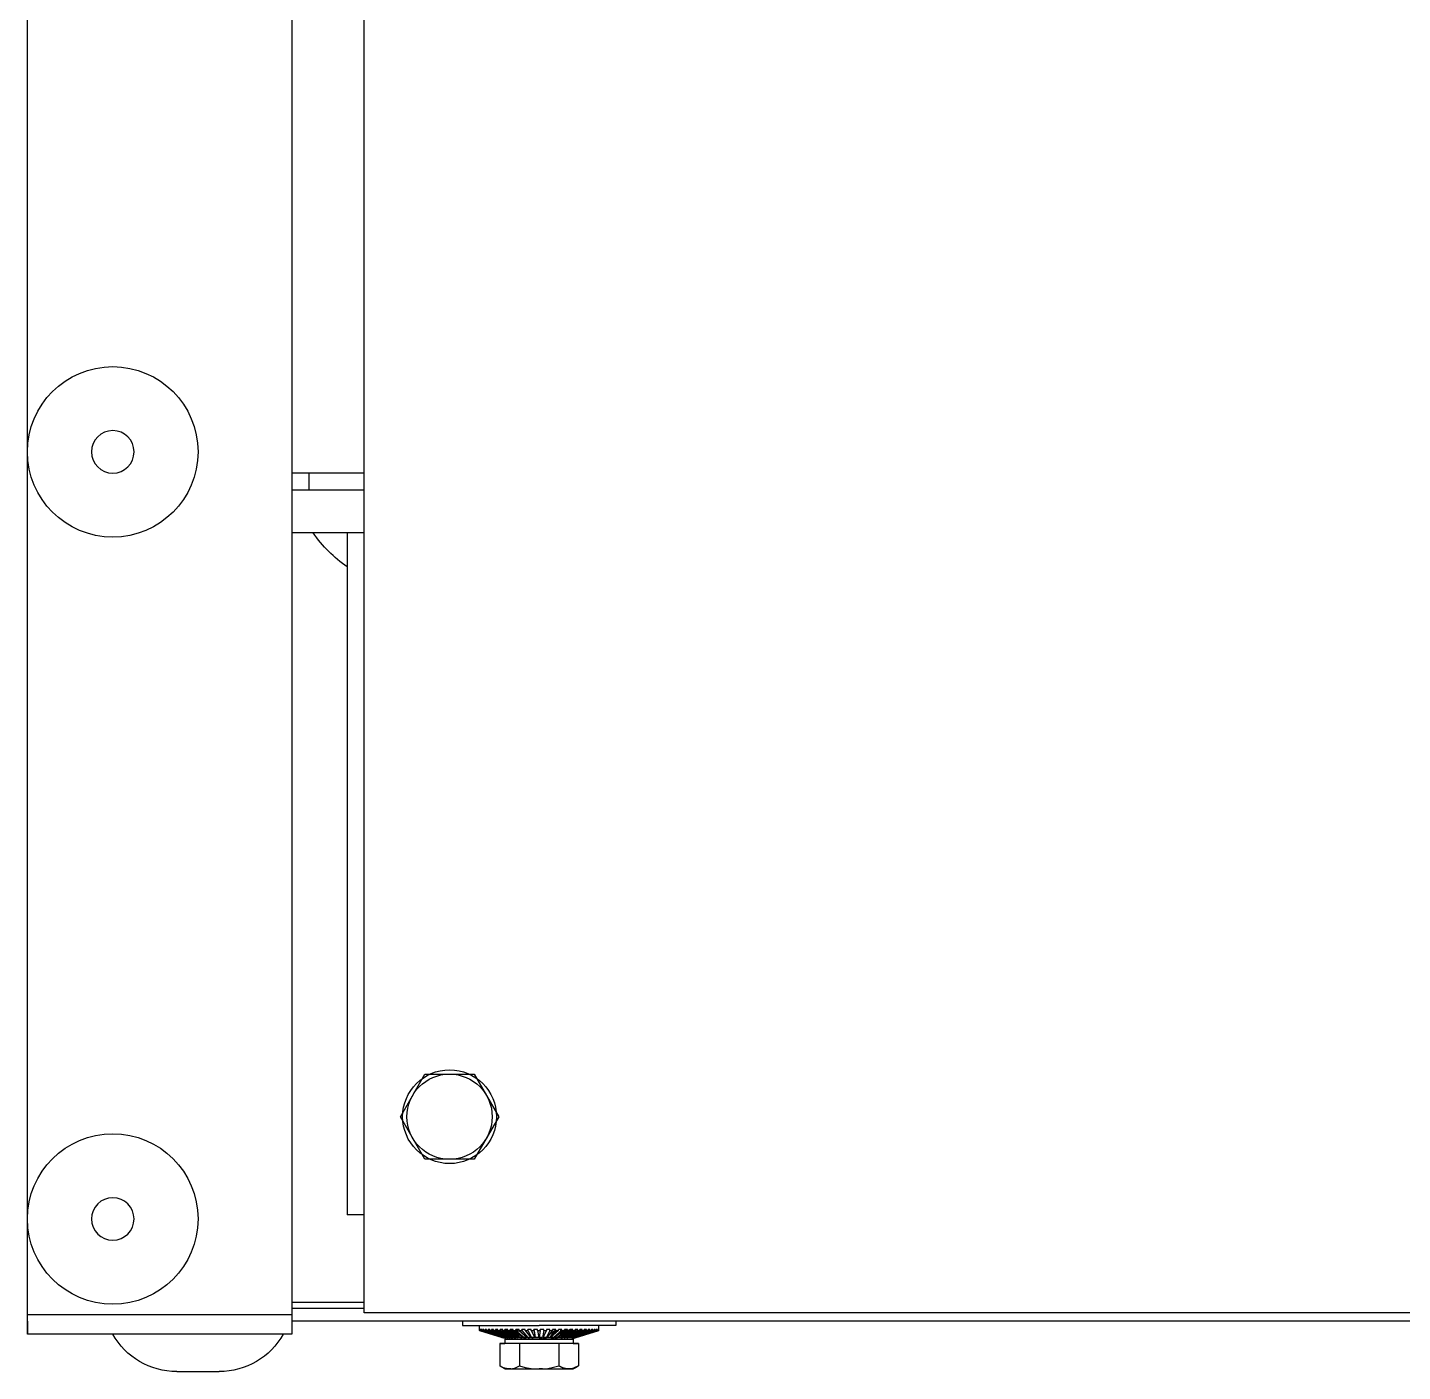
# Model space of a CAD drawing. Extents: x 39751 to 116307, y -36149 to -14965.
# Drawn here: x 55669 to 55830.2, y -20760.2 to -20602.5 of the extents above; entities that cross this region are included whole.
import ezdxf

# ---------------------------------------------------------------- set-up
doc = ezdxf.new("R2010")
doc.units = 0
doc.header["$LTSCALE"] = 1500
doc.layers.add('confinea', color=3, linetype='Continuous')

# ---------------------------------------------------------------- blocks, each defined once
blk = doc.blocks.new('A$C152A31FE')
at = {"color": 7}
for p, q in [((757.5, 6.64), (757.5, 266.9)), ((726.5, 260.9), (726.5, 6.64)), ((718, 6.9), (718, 256.9)), ((720, 98.4), (720, 18.4)), ((368, 6.9), (718, 6.9)), ((726.5, 6.64), (757.5, 6.64)), ((363.5, 5.9), (726.5, 5.9)), ((726.5, 4.4), (757.5, 4.4))]:
    blk.add_line(p, q, dxfattribs=at)
at = {"color": 7, "ltscale": 0.2125}
for p, q in [((718, 105.4), (726.5, 105.4)), ((718, 103.4), (726.5, 103.4)), ((718, 98.4), (726.5, 98.4)), ((726.5, 8.14), (718, 8.14)), ((718, 7.4), (726.5, 7.4))]:
    blk.add_line(p, q, dxfattribs=at)
at = {"color": 7, "ltscale": 0.1625}
for p, q in [((718, 105.4), (724.5, 105.4)), ((718, 103.4), (724.5, 103.4))]:
    blk.add_line(p, q, dxfattribs=at)
at = {"color": 7, "ltscale": 0.05}
for p, q in [((724.5, 105.4), (724.5, 103.4)), ((718, 98.4), (720, 98.4)), ((718, 18.4), (720, 18.4))]:
    blk.add_line(p, q, dxfattribs=at)
at = {"color": 7, "ltscale": 0.1}
for p, q in [((720, 98.4), (720, 94.4)), ((720, 98.4), (724, 98.4)), ((697.5, 3.8), (693.5, 3.8)), ((693.5, 3.3), (697.5, 3.3)), ((701.5, 3.8), (697.5, 3.8)), ((697.5, 3.3), (701.5, 3.3)), ((697.5, 0.3), (693.5, 0.3)), ((701.5, 0.3), (697.5, 0.3))]:
    blk.add_line(p, q, dxfattribs=at)
at = {"color": 7, "ltscale": 0.144337}
for p, q in [((705.11, 34.9), (702.23, 29.9)), ((713.77, 29.9), (710.89, 34.9)), ((702.23, 29.9), (705.11, 24.9)), ((710.89, 24.9), (713.77, 29.9))]:
    blk.add_line(p, q, dxfattribs=at)
at = {"color": 7, "ltscale": 0.144336}
for p, q in [((710.89, 34.9), (705.11, 34.9)), ((705.11, 24.9), (710.89, 24.9))]:
    blk.add_line(p, q, dxfattribs=at)
at = {"color": 7, "ltscale": 0.05592}
for p, q in [((726.5, 6.64), (726.5, 4.4)), ((757.5, 4.4), (757.5, 6.64))]:
    blk.add_line(p, q, dxfattribs=at)
at = {"color": 7, "ltscale": 0.01842}
blk.add_line((757.5, 5.9), (757.5, 6.64), dxfattribs=at)
at = {"color": 7, "ltscale": 0.0125}
for p, q in [((688.5, 5.9), (688.5, 5.4)), ((706.5, 5.9), (706.5, 5.4)), ((706.5, 5.9), (706.5, 5.4)), ((693.5, 3.8), (693.5, 3.3)), ((701.5, 3.8), (701.5, 3.3)), ((701.5, 3.8), (701.5, 3.3))]:
    blk.add_line(p, q, dxfattribs=at)
at = {"color": 7, "ltscale": 0.225}
for p in [(688.5, 5.4), (706.5, 5.4)]:
    blk.add_line(p, (697.5, 5.4), dxfattribs=at)
at = {"color": 7, "ltscale": 0.015002}
for p, q in [((690.5, 4.8), (690.5, 5.4)), ((704.5, 4.8), (704.5, 5.4)), ((704.5, 4.8), (704.5, 5.4))]:
    blk.add_line(p, q, dxfattribs=at)
at = {"color": 7, "ltscale": 0.003223}
for p, q in [((690.5, 4.8), (690.5, 4.93)), ((690.5, 4.8), (690.5, 4.93)), ((690.52, 4.8), (690.52, 4.93)), ((690.52, 4.8), (690.52, 4.93)), ((690.56, 4.8), (690.56, 4.93)), ((690.56, 4.8), (690.56, 4.93)), ((690.62, 4.8), (690.62, 4.93)), ((690.62, 4.8), (690.62, 4.93)), ((690.7, 4.8), (690.7, 4.93)), ((690.7, 4.8), (690.7, 4.93)), ((690.8, 4.8), (690.8, 4.93)), ((690.91, 4.8), (690.91, 4.93)), ((691.05, 4.8), (691.05, 4.93)), ((691.19, 4.8), (691.19, 4.93)), ((691.37, 4.8), (691.37, 4.93)), ((691.54, 4.8), (691.54, 4.93)), ((691.76, 4.8), (691.76, 4.93)), ((691.95, 4.8), (691.95, 4.93)), ((691.95, 4.8), (691.95, 4.93)), ((692.17, 4.8), (692.17, 4.93)), ((692.21, 4.8), (692.21, 4.93)), ((692.43, 4.8), (692.43, 4.93)), ((692.43, 4.8), (692.43, 4.93)), ((692.67, 4.8), (692.67, 4.93)), ((692.72, 4.8), (692.72, 4.93)), ((692.96, 4.8), (692.96, 4.93)), ((692.96, 4.8), (692.96, 4.93)), ((693.23, 4.93), (693.1, 4.93)), ((693.23, 4.8), (693.23, 4.93)), ((693.28, 4.8), (693.28, 4.93)), ((693.55, 4.8), (693.55, 4.93)), ((693.55, 4.8), (693.55, 4.93)), ((693.88, 4.8), (693.88, 4.93)), ((694.17, 4.8), (694.17, 4.93)), ((694.53, 4.8), (694.53, 4.93)), ((694.84, 4.8), (694.84, 4.93)), ((694.84, 4.8), (694.84, 4.93)), ((695.21, 4.8), (695.21, 4.93)), ((695.52, 4.8), (695.52, 4.93)), ((695.91, 4.8), (695.91, 4.93)), ((696.24, 4.8), (696.24, 4.93)), ((696.63, 4.93), (696.63, 4.8)), ((696.96, 4.8), (696.96, 4.93)), ((697.37, 4.8), (697.37, 4.93)), ((697.7, 4.8), (697.7, 4.93)), ((698.1, 4.8), (698.1, 4.93)), ((698.43, 4.8), (698.43, 4.93)), ((698.82, 4.8), (698.82, 4.93)), ((699.15, 4.8), (699.15, 4.93)), ((699.54, 4.8), (699.54, 4.93)), ((699.85, 4.8), (699.85, 4.93)), ((700.16, 4.8), (700.16, 4.93)), ((700.22, 4.8), (700.22, 4.93)), ((700.53, 4.8), (700.53, 4.93)), ((700.53, 4.8), (700.53, 4.93)), ((700.83, 4.8), (700.83, 4.93)), ((700.88, 4.8), (700.88, 4.93)), ((701.17, 4.8), (701.17, 4.93)), ((701.5, 4.8), (701.5, 4.93)), ((701.77, 4.8), (701.77, 4.93)), ((701.77, 4.8), (701.77, 4.93)), ((702.04, 4.93), (701.91, 4.93)), ((702.04, 4.8), (702.04, 4.93)), ((702.08, 4.8), (702.08, 4.93)), ((702.33, 4.8), (702.33, 4.93)), ((702.33, 4.8), (702.33, 4.93)), ((702.57, 4.8), (702.57, 4.93)), ((702.61, 4.8), (702.61, 4.93)), ((702.83, 4.8), (702.83, 4.93)), ((702.83, 4.8), (702.83, 4.93)), ((703.05, 4.8), (703.05, 4.93)), ((703.08, 4.8), (703.08, 4.93)), ((703.28, 4.8), (703.28, 4.93)), ((703.28, 4.8), (703.28, 4.93)), ((703.46, 4.8), (703.46, 4.93)), ((703.49, 4.8), (703.49, 4.93)), ((703.66, 4.8), (703.66, 4.93)), ((703.84, 4.8), (703.84, 4.93)), ((703.97, 4.8), (703.97, 4.93)), ((704.12, 4.8), (704.12, 4.93)), ((704.22, 4.8), (704.22, 4.93)), ((704.3, 4.8), (704.3, 4.93)), ((704.32, 4.8), (704.32, 4.93)), ((704.38, 4.8), (704.38, 4.93)), ((704.38, 4.8), (704.38, 4.93)), ((704.44, 4.8), (704.44, 4.93)), ((704.45, 4.8), (704.45, 4.93)), ((704.48, 4.8), (704.48, 4.93)), ((704.48, 4.8), (704.48, 4.93)), ((704.5, 4.8), (704.5, 4.93)), ((704.5, 4.8), (704.5, 4.93))]:
    blk.add_line(p, q, dxfattribs=at)
at = {"color": 7, "ltscale": 0.000585937}
for p, q in [((690.5, 4.93), (690.52, 4.93)), ((690.8, 4.8), (690.78, 4.8)), ((691.05, 4.8), (691.03, 4.8))]:
    blk.add_line(p, q, dxfattribs=at)
at = {"color": 7, "ltscale": 0.000293984}
for p, q in [((690.52, 4.93), (690.51, 4.93)), ((696.1, 4), (696.11, 3.99)), ((698.46, 4), (698.45, 3.99))]:
    blk.add_line(p, q, dxfattribs=at)
at = {"color": 7, "ltscale": 9.84162e-05}
for p, q in [((690.52, 4.93), (690.52, 4.93)), ((704.48, 4.93), (704.48, 4.93))]:
    blk.add_line(p, q, dxfattribs=at)
at = {"color": 7, "ltscale": 0.001563}
for p, q in [((690.56, 4.93), (690.62, 4.93)), ((704.38, 4.93), (704.45, 4.93)), ((700.23, 4.8), (700.16, 4.8)), ((704.38, 4.8), (704.32, 4.8))]:
    blk.add_line(p, q, dxfattribs=at)
at = {"color": 7, "ltscale": 0.000781631}
blk.add_line((690.62, 4.93), (690.59, 4.93), dxfattribs=at)
at = {"color": 7, "ltscale": 0.002734}
for p, q in [((690.7, 4.93), (690.8, 4.93)), ((690.78, 4.8), (690.78, 4.91))]:
    blk.add_line(p, q, dxfattribs=at)
at = {"color": 7, "ltscale": 0.000598145}
blk.add_line((690.91, 4.91), (690.91, 4.93), dxfattribs=at)
at = {"color": 7, "ltscale": 0.003613}
for p, q in [((690.91, 4.93), (691.05, 4.93)), ((694.47, 4.93), (694.33, 4.93)), ((703.97, 4.93), (704.12, 4.93))]:
    blk.add_line(p, q, dxfattribs=at)
at = {"color": 7, "ltscale": 0.00199}
blk.add_line((690.91, 4.8), (690.91, 4.88), dxfattribs=at)
at = {"color": 7, "ltscale": 0.000610352}
for p, q in [((691.03, 4.88), (691.03, 4.9)), ((691.19, 4.83), (691.19, 4.86))]:
    blk.add_line(p, q, dxfattribs=at)
at = {"color": 7, "ltscale": 0.001245}
blk.add_line((691.03, 4.8), (691.03, 4.85), dxfattribs=at)
at = {"color": 7, "ltscale": 0.000817871}
blk.add_line((691.19, 4.9), (691.19, 4.93), dxfattribs=at)
at = {"color": 7, "ltscale": 0.00459}
blk.add_line((691.19, 4.93), (691.37, 4.93), dxfattribs=at)
at = {"color": 7, "ltscale": 0.001953}
for p, q in [((691.34, 4.93), (691.27, 4.93)), ((703.66, 4.85), (703.66, 4.93))]:
    blk.add_line(p, q, dxfattribs=at)
at = {"color": 7, "ltscale": 0.001794}
blk.add_line((691.34, 4.86), (691.34, 4.93), dxfattribs=at)
at = {"color": 7, "ltscale": 0.001257}
blk.add_line((691.54, 4.88), (691.54, 4.93), dxfattribs=at)
at = {"color": 7, "ltscale": 0.005469}
blk.add_line((691.54, 4.93), (691.76, 4.93), dxfattribs=at)
at = {"color": 7, "ltscale": 0.002246}
blk.add_line((691.72, 4.93), (691.63, 4.93), dxfattribs=at)
at = {"color": 7, "ltscale": 0.002502}
blk.add_line((691.72, 4.83), (691.72, 4.93), dxfattribs=at)
at = {"color": 7, "ltscale": 0.006445}
blk.add_line((691.95, 4.93), (692.21, 4.93), dxfattribs=at)
at = {"color": 7, "ltscale": 0.002637}
for p, q in [((692.17, 4.93), (692.06, 4.93)), ((703.05, 4.93), (702.94, 4.93))]:
    blk.add_line(p, q, dxfattribs=at)
at = {"color": 7, "ltscale": 0.007129}
blk.add_line((692.43, 4.93), (692.72, 4.93), dxfattribs=at)
at = {"color": 7, "ltscale": 0.00293}
blk.add_line((692.67, 4.93), (692.55, 4.93), dxfattribs=at)
at = {"color": 7, "ltscale": 0.007812}
for p, q in [((692.96, 4.93), (693.28, 4.93)), ((695.52, 4.8), (695.21, 4.8))]:
    blk.add_line(p, q, dxfattribs=at)
at = {"color": 7, "ltscale": 0.008398}
blk.add_line((693.55, 4.93), (693.88, 4.93), dxfattribs=at)
at = {"color": 7, "ltscale": 0.008984}
blk.add_line((694.17, 4.93), (694.53, 4.93), dxfattribs=at)
at = {"color": 7, "ltscale": 0.002551}
blk.add_line((694.17, 4.8), (694.17, 4.9), dxfattribs=at)
at = {"color": 7, "ltscale": 0.009375}
blk.add_line((694.84, 4.93), (695.21, 4.93), dxfattribs=at)
at = {"color": 7, "ltscale": 0.006799}
blk.add_line((695, 4.93), (695, 4.66), dxfattribs=at)
at = {"color": 7, "ltscale": 0.009766}
blk.add_line((695.52, 4.93), (695.91, 4.93), dxfattribs=at)
at = {"color": 7, "ltscale": 0.009863}
for p, q in [((696.24, 4.93), (696.63, 4.93)), ((698.43, 4.93), (698.82, 4.93)), ((697.03, 4), (696.64, 4)), ((698.01, 4), (698.4, 4))]:
    blk.add_line(p, q, dxfattribs=at)
at = {"color": 7, "ltscale": 0.004981}
for p, q in [((696.96, 4.93), (697.16, 4.93)), ((697.09, 3.99), (697.29, 3.99)), ((697.09, 3.99), (697.29, 3.99)), ((697.29, 3.99), (697.49, 3.99))]:
    blk.add_line(p, q, dxfattribs=at)
at = {"color": 7, "ltscale": 0.005078}
blk.add_line((697.16, 4.93), (697.37, 4.93), dxfattribs=at)
at = {"color": 7, "ltscale": 0.009961}
blk.add_line((697.7, 4.93), (698.1, 4.93), dxfattribs=at)
at = {"color": 7, "ltscale": 0.009668}
blk.add_line((699.15, 4.93), (699.54, 4.93), dxfattribs=at)
at = {"color": 7, "ltscale": 0.009277}
for p, q in [((699.85, 4.93), (700.22, 4.93)), ((696.14, 4), (695.77, 4)), ((698.9, 4), (699.27, 4))]:
    blk.add_line(p, q, dxfattribs=at)
at = {"color": 7, "ltscale": 0.006787}
blk.add_line((700, 4.93), (700, 4.66), dxfattribs=at)
at = {"color": 7, "ltscale": 0.007959}
blk.add_line((700, 4.93), (700, 4.61), dxfattribs=at)
at = {"color": 7, "ltscale": 0.003711}
for p, q in [((700.16, 4.93), (700.02, 4.93)), ((700.83, 4.93), (700.68, 4.93))]:
    blk.add_line(p, q, dxfattribs=at)
at = {"color": 7, "ltscale": 0.008887}
for p, q in [((700.53, 4.93), (700.88, 4.93)), ((695.71, 4), (695.35, 4)), ((699.33, 4), (699.68, 4))]:
    blk.add_line(p, q, dxfattribs=at)
at = {"color": 7, "ltscale": 0.008301}
for p, q in [((701.17, 4.93), (701.5, 4.93)), ((696.96, 4.8), (696.63, 4.8)), ((697.7, 4.8), (697.37, 4.8)), ((698.43, 4.8), (698.1, 4.8))]:
    blk.add_line(p, q, dxfattribs=at)
at = {"color": 7, "ltscale": 0.002698}
blk.add_line((701.45, 4.8), (701.45, 4.91), dxfattribs=at)
at = {"color": 7, "ltscale": 0.007715}
blk.add_line((701.77, 4.93), (702.08, 4.93), dxfattribs=at)
at = {"color": 7, "ltscale": 0.007031}
blk.add_line((702.33, 4.93), (702.61, 4.93), dxfattribs=at)
at = {"color": 7, "ltscale": 0.002832}
blk.add_line((702.57, 4.93), (702.45, 4.93), dxfattribs=at)
at = {"color": 7, "ltscale": 0.00625}
blk.add_line((702.83, 4.93), (703.08, 4.93), dxfattribs=at)
at = {"color": 7, "ltscale": 0.005371}
blk.add_line((703.28, 4.93), (703.49, 4.93), dxfattribs=at)
at = {"color": 7, "ltscale": 0.002149}
blk.add_line((703.46, 4.93), (703.37, 4.93), dxfattribs=at)
at = {"color": 7, "ltscale": 0.004492}
for p, q in [((703.66, 4.93), (703.84, 4.93)), ((697.32, 3.8), (697.5, 3.8))]:
    blk.add_line(p, q, dxfattribs=at)
at = {"color": 7, "ltscale": 0.001856}
blk.add_line((703.81, 4.93), (703.74, 4.93), dxfattribs=at)
at = {"color": 7, "ltscale": 0.000964355}
blk.add_line((703.81, 4.89), (703.81, 4.93), dxfattribs=at)
at = {"color": 7, "ltscale": 0.002539}
for p, q in [((704.22, 4.93), (704.32, 4.93)), ((690.91, 4.8), (690.8, 4.8)), ((704.22, 4.8), (704.12, 4.8))]:
    blk.add_line(p, q, dxfattribs=at)
at = {"color": 7, "ltscale": 0.002649}
blk.add_line((704.22, 4.8), (704.22, 4.91), dxfattribs=at)
at = {"color": 7, "ltscale": 0.000586446}
blk.add_line((704.44, 4.93), (704.41, 4.93), dxfattribs=at)
at = {"color": 7, "ltscale": 0.000488281}
blk.add_line((704.48, 4.93), (704.5, 4.93), dxfattribs=at)
at = {"color": 7, "ltscale": 0.000196832}
blk.add_line((704.5, 4.93), (704.49, 4.93), dxfattribs=at)
at = {"color": 7, "ltscale": 0.0375}
blk.add_line((757.5, 5.9), (757.5, 4.4), dxfattribs=at)
at = {"color": 7, "ltscale": 0.069232}
for p, q in [((690.5, 4.8), (693.15, 3.99)), ((690.5, 4.8), (693.15, 3.99)), ((690.52, 4.8), (693.17, 3.99)), ((704.5, 4.8), (701.85, 3.99)), ((704.5, 4.8), (701.85, 3.99)), ((704.5, 4.8), (701.85, 3.99))]:
    blk.add_line(p, q, dxfattribs=at)
at = {"color": 7, "ltscale": 0.085569}
for p, q in [((693.77, 3.8), (690.5, 4.8)), ((701.23, 3.8), (704.5, 4.8))]:
    blk.add_line(p, q, dxfattribs=at)
at = {"color": 7, "ltscale": 9.76563e-05}
blk.add_line((690.52, 4.8), (690.52, 4.8), dxfattribs=at)
at = {"color": 7, "ltscale": 0.000976562}
for p, q in [((690.56, 4.8), (690.52, 4.8)), ((692.21, 4.8), (692.17, 4.8)), ((703.09, 4.8), (703.05, 4.8))]:
    blk.add_line(p, q, dxfattribs=at)
at = {"color": 7, "ltscale": 0.069138}
for p, q in [((690.52, 4.8), (693.16, 3.99)), ((704.48, 4.8), (701.84, 3.99))]:
    blk.add_line(p, q, dxfattribs=at)
at = {"color": 7, "ltscale": 0.068392}
for p, q in [((690.56, 4.8), (693.18, 3.99)), ((690.56, 4.8), (693.18, 3.99)), ((704.44, 4.8), (701.82, 3.99))]:
    blk.add_line(p, q, dxfattribs=at)
at = {"color": 7, "ltscale": 0.000195313}
for p, q in [((690.62, 4.8), (690.62, 4.8)), ((704.45, 4.8), (704.44, 4.8))]:
    blk.add_line(p, q, dxfattribs=at)
at = {"color": 7, "ltscale": 0.001758}
blk.add_line((690.7, 4.8), (690.62, 4.8), dxfattribs=at)
at = {"color": 7, "ltscale": 0.068485}
for p, q in [((690.62, 4.8), (693.24, 3.99)), ((690.62, 4.8), (693.23, 3.99)), ((704.38, 4.8), (701.77, 3.99)), ((704.45, 4.8), (701.83, 3.99))]:
    blk.add_line(p, q, dxfattribs=at)
at = {"color": 7, "ltscale": 0.066994}
for p, q in [((690.7, 4.8), (693.25, 3.99)), ((690.7, 4.8), (693.25, 3.99)), ((690.8, 4.8), (693.36, 3.99))]:
    blk.add_line(p, q, dxfattribs=at)
at = {"color": 7, "ltscale": 0.061134}
blk.add_line((690.78, 4.8), (693.11, 4.06), dxfattribs=at)
at = {"color": 7, "ltscale": 0.058174}
blk.add_line((690.91, 4.8), (693.12, 4.07), dxfattribs=at)
at = {"color": 7, "ltscale": 0.064949}
for p, q in [((690.91, 4.8), (693.37, 3.99)), ((691.05, 4.8), (693.52, 3.99))]:
    blk.add_line(p, q, dxfattribs=at)
at = {"color": 7, "ltscale": 0.045922}
blk.add_line((691.03, 4.8), (692.77, 4.23), dxfattribs=at)
at = {"color": 7, "ltscale": 0.003418}
for p, q in [((691.19, 4.8), (691.05, 4.8)), ((703.97, 4.8), (703.84, 4.8))]:
    blk.add_line(p, q, dxfattribs=at)
at = {"color": 7, "ltscale": 0.041511}
blk.add_line((691.19, 4.8), (692.76, 4.26), dxfattribs=at)
at = {"color": 7, "ltscale": 0.062264}
for p, q in [((691.19, 4.8), (693.54, 3.99)), ((691.37, 4.8), (693.73, 3.99))]:
    blk.add_line(p, q, dxfattribs=at)
at = {"color": 7, "ltscale": 0.000439453}
blk.add_line((691.34, 4.8), (691.34, 4.82), dxfattribs=at)
at = {"color": 7, "ltscale": 0.000683594}
blk.add_line((691.37, 4.8), (691.34, 4.8), dxfattribs=at)
at = {"color": 7, "ltscale": 0.004199}
blk.add_line((691.54, 4.8), (691.37, 4.8), dxfattribs=at)
at = {"color": 7, "ltscale": 0.000744629}
blk.add_line((691.54, 4.8), (691.54, 4.83), dxfattribs=at)
at = {"color": 7, "ltscale": 0.05895}
for p, q in [((691.54, 4.8), (693.75, 3.99)), ((691.76, 4.8), (693.97, 3.99)), ((703.46, 4.8), (701.25, 3.99)), ((703.46, 4.8), (701.25, 3.99))]:
    blk.add_line(p, q, dxfattribs=at)
at = {"color": 7, "ltscale": 0.004883}
for p, q in [((691.95, 4.8), (691.76, 4.8)), ((703.28, 4.8), (703.08, 4.8))]:
    blk.add_line(p, q, dxfattribs=at)
at = {"color": 7, "ltscale": 0.055206}
for p, q in [((691.95, 4.8), (694.01, 3.99)), ((691.95, 4.8), (694.01, 3.99)), ((703.05, 4.8), (700.99, 3.99))]:
    blk.add_line(p, q, dxfattribs=at)
at = {"color": 7, "ltscale": 0.055479}
for p, q in [((692.17, 4.8), (694.23, 3.99)), ((702.83, 4.8), (700.77, 3.99)), ((703.08, 4.8), (701.02, 3.99))]:
    blk.add_line(p, q, dxfattribs=at)
at = {"color": 7, "ltscale": 0.005566}
for p, q in [((692.43, 4.8), (692.21, 4.8)), ((702.83, 4.8), (702.61, 4.8))]:
    blk.add_line(p, q, dxfattribs=at)
at = {"color": 7, "ltscale": 0.055024}
blk.add_line((692.21, 4.8), (694.26, 3.99), dxfattribs=at)
at = {"color": 7, "ltscale": 0.050784}
for p, q in [((692.43, 4.8), (694.3, 3.99)), ((692.43, 4.8), (694.3, 3.99)), ((702.57, 4.8), (700.7, 3.99))]:
    blk.add_line(p, q, dxfattribs=at)
at = {"color": 7, "ltscale": 0.001172}
blk.add_line((692.72, 4.8), (692.67, 4.8), dxfattribs=at)
at = {"color": 7, "ltscale": 0.051143}
for p, q in [((692.67, 4.8), (694.55, 3.99)), ((702.33, 4.8), (700.45, 3.99)), ((702.61, 4.8), (700.73, 3.99))]:
    blk.add_line(p, q, dxfattribs=at)
at = {"color": 7, "ltscale": 0.006152}
for p, q in [((692.96, 4.8), (692.72, 4.8)), ((702.33, 4.8), (702.08, 4.8))]:
    blk.add_line(p, q, dxfattribs=at)
at = {"color": 7, "ltscale": 0.050694}
blk.add_line((692.72, 4.8), (694.58, 3.99), dxfattribs=at)
at = {"color": 7, "ltscale": 0.00807}
blk.add_line((693.16, 3.99), (692.86, 4.08), dxfattribs=at)
at = {"color": 7, "ltscale": 0.01543}
for p, q in [((693.5, 3.3), (692.88, 3.3)), ((692.88, 3.3), (693.5, 3.3)), ((693.5, 3.3), (692.88, 3.3)), ((701.5, 3.3), (702.12, 3.3)), ((702.12, 3.3), (701.5, 3.3)), ((702.12, 3.3), (701.5, 3.3))]:
    blk.add_line(p, q, dxfattribs=at)
at = {"color": 7, "ltscale": 0.066064}
for p, q in [((692.88, 3.3), (692.88, 0.66)), ((695.19, 3.3), (695.19, 0.66)), ((699.81, 3.3), (699.81, 0.66)), ((702.12, 3.3), (702.12, 0.66)), ((702.12, 3.3), (702.12, 0.66))]:
    blk.add_line(p, q, dxfattribs=at)
at = {"color": 7, "ltscale": 0.057715}
for p, q in [((692.88, 3.3), (695.19, 3.3)), ((699.81, 3.3), (702.12, 3.3))]:
    blk.add_line(p, q, dxfattribs=at)
at = {"color": 7, "ltscale": 0.04617}
for p, q in [((692.96, 4.8), (694.62, 3.99)), ((692.96, 4.8), (694.62, 3.99)), ((702.04, 4.8), (700.37, 3.99))]:
    blk.add_line(p, q, dxfattribs=at)
at = {"color": 7, "ltscale": 0.001544}
blk.add_line((693.11, 4.14), (693.16, 4.12), dxfattribs=at)
at = {"color": 7, "ltscale": 0.001857}
blk.add_line((693.11, 4.12), (693.18, 4.1), dxfattribs=at)
at = {"color": 7, "ltscale": 0.000399862}
blk.add_line((693.15, 3.99), (693.16, 3.99), dxfattribs=at)
at = {"color": 7, "ltscale": 0.020479}
blk.add_line((693.18, 4.27), (693.95, 3.99), dxfattribs=at)
at = {"color": 7, "ltscale": 0.000980294}
blk.add_line((693.18, 3.99), (693.21, 3.99), dxfattribs=at)
at = {"color": 7, "ltscale": 0.000592135}
blk.add_line((693.23, 3.99), (693.21, 3.99), dxfattribs=at)
at = {"color": 7, "ltscale": 0.00127}
for p, q in [((693.28, 4.8), (693.23, 4.8)), ((702.09, 4.8), (702.04, 4.8))]:
    blk.add_line(p, q, dxfattribs=at)
at = {"color": 7, "ltscale": 0.046522}
for p, q in [((693.23, 4.8), (694.9, 3.99)), ((701.77, 4.8), (700.1, 3.99)), ((702.08, 4.8), (700.41, 3.99))]:
    blk.add_line(p, q, dxfattribs=at)
at = {"color": 7, "ltscale": 0.006738}
for p, q in [((693.55, 4.8), (693.28, 4.8)), ((701.77, 4.8), (701.5, 4.8))]:
    blk.add_line(p, q, dxfattribs=at)
at = {"color": 7, "ltscale": 0.046083}
blk.add_line((693.28, 4.8), (694.93, 3.99), dxfattribs=at)
at = {"color": 7, "ltscale": 0.001228}
blk.add_line((693.33, 4.01), (693.37, 3.99), dxfattribs=at)
at = {"color": 7, "ltscale": 0.000513421}
blk.add_line((693.48, 4.01), (693.5, 4), dxfattribs=at)
at = {"color": 7, "ltscale": 0.006836}
for p, q in [((693.77, 3.8), (693.5, 3.8)), ((701.5, 3.8), (701.23, 3.8))]:
    blk.add_line(p, q, dxfattribs=at)
at = {"color": 7, "ltscale": 0.041154}
for p, q in [((693.55, 4.8), (694.98, 3.99)), ((693.55, 4.8), (694.98, 3.99)), ((693.88, 4.8), (695.32, 3.99))]:
    blk.add_line(p, q, dxfattribs=at)
at = {"color": 7, "ltscale": 0.003425}
blk.add_line((693.62, 4.04), (693.75, 3.99), dxfattribs=at)
at = {"color": 7, "ltscale": 0.00176}
blk.add_line((693.7, 3.99), (693.63, 3.99), dxfattribs=at)
at = {"color": 7, "ltscale": 0.002833}
blk.add_line((693.75, 3.99), (693.87, 3.99), dxfattribs=at)
at = {"color": 7, "ltscale": 0.088672}
blk.add_line((693.77, 3.8), (697.32, 3.8), dxfattribs=at)
at = {"color": 7, "ltscale": 0.002248}
for p, q in [((693.86, 3.99), (693.95, 3.99)), ((701.46, 3.99), (701.37, 3.99))]:
    blk.add_line(p, q, dxfattribs=at)
at = {"color": 7, "ltscale": 0.007227}
for p, q in [((694.17, 4.8), (693.88, 4.8)), ((701.17, 4.8), (700.88, 4.8))]:
    blk.add_line(p, q, dxfattribs=at)
at = {"color": 7, "ltscale": 0.003321}
for p, q in [((694.01, 3.99), (694.14, 3.99)), ((700.7, 3.99), (700.57, 3.99))]:
    blk.add_line(p, q, dxfattribs=at)
at = {"color": 7, "ltscale": 0.002736}
blk.add_line((694.23, 3.99), (694.12, 3.99), dxfattribs=at)
at = {"color": 7, "ltscale": 0.036085}
blk.add_line((694.17, 4.8), (695.37, 3.99), dxfattribs=at)
at = {"color": 7, "ltscale": 0.003517}
for p, q in [((694.3, 3.99), (694.44, 3.99)), ((700.37, 3.99), (700.23, 3.99)), ((700.37, 3.99), (700.23, 3.99))]:
    blk.add_line(p, q, dxfattribs=at)
at = {"color": 7, "ltscale": 0.003126}
blk.add_line((694.55, 3.99), (694.43, 3.99), dxfattribs=at)
at = {"color": 7, "ltscale": 0.003029}
blk.add_line((694.55, 3.99), (694.43, 3.99), dxfattribs=at)
at = {"color": 7, "ltscale": 0.007617}
for p, q in [((694.84, 4.8), (694.53, 4.8)), ((700.53, 4.8), (700.22, 4.8))]:
    blk.add_line(p, q, dxfattribs=at)
at = {"color": 7, "ltscale": 0.036004}
blk.add_line((694.53, 4.8), (695.72, 3.99), dxfattribs=at)
at = {"color": 7, "ltscale": 0.003907}
blk.add_line((694.62, 3.99), (694.78, 3.99), dxfattribs=at)
at = {"color": 7, "ltscale": 0.003419}
blk.add_line((694.9, 3.99), (694.77, 3.99), dxfattribs=at)
blk.add_line((694.9, 3.99), (694.77, 3.99), dxfattribs=at)
at = {"color": 7, "ltscale": 0.005434}
for p, q in [((694.84, 4.8), (695, 4.66)), ((700.16, 4.8), (700, 4.66)), ((700.16, 4.8), (700, 4.66))]:
    blk.add_line(p, q, dxfattribs=at)
at = {"color": 7, "ltscale": 0.030959}
for p, q in [((694.84, 4.8), (695.77, 3.99)), ((695.21, 4.8), (696.15, 3.99))]:
    blk.add_line(p, q, dxfattribs=at)
at = {"color": 7, "ltscale": 0.005383}
blk.add_line((695, 4.48), (695, 4.27), dxfattribs=at)
at = {"color": 7, "ltscale": 0.11543}
blk.add_line((695.19, 3.3), (699.81, 3.3), dxfattribs=at)
at = {"color": 7, "ltscale": 0.026354}
blk.add_line((695.52, 4.8), (696.2, 3.99), dxfattribs=at)
at = {"color": 7, "ltscale": 0.004102}
for p, q in [((695.69, 3.99), (695.52, 3.99)), ((695.95, 3.99), (696.11, 3.99)), ((699.63, 3.99), (699.47, 3.99)), ((703.66, 4.8), (703.49, 4.8))]:
    blk.add_line(p, q, dxfattribs=at)
at = {"color": 7, "ltscale": 0.000460644}
for p, q in [((695.67, 4), (695.69, 3.99)), ((699.65, 4), (699.63, 3.99))]:
    blk.add_line(p, q, dxfattribs=at)
at = {"color": 7, "ltscale": 0.000373663}
for p, q in [((695.76, 4), (695.77, 3.99)), ((699.24, 4), (699.23, 3.99))]:
    blk.add_line(p, q, dxfattribs=at)
at = {"color": 7, "ltscale": 0.004786}
blk.add_line((695.77, 3.99), (695.96, 3.99), dxfattribs=at)
at = {"color": 7, "ltscale": 0.008105}
for p, q in [((696.24, 4.8), (695.91, 4.8)), ((699.15, 4.8), (698.82, 4.8))]:
    blk.add_line(p, q, dxfattribs=at)
at = {"color": 7, "ltscale": 0.026292}
blk.add_line((695.91, 4.8), (696.59, 3.99), dxfattribs=at)
at = {"color": 7, "ltscale": 0.000240451}
for p, q in [((696.2, 4), (696.2, 3.99)), ((698.36, 4), (698.36, 3.99))]:
    blk.add_line(p, q, dxfattribs=at)
at = {"color": 7, "ltscale": 0.02259}
blk.add_line((696.24, 4.8), (696.64, 3.99), dxfattribs=at)
at = {"color": 7, "ltscale": 0.022634}
blk.add_line((697.04, 3.99), (696.63, 4.8), dxfattribs=at)
at = {"color": 7, "ltscale": 0.004493}
for p, q in [((697, 3.99), (696.82, 3.99)), ((697.45, 3.99), (697.27, 3.99)), ((697.45, 3.99), (697.27, 3.99)), ((698.36, 3.99), (698.18, 3.99)), ((698.8, 3.99), (698.62, 3.99)), ((698.89, 3.99), (699.07, 3.99))]:
    blk.add_line(p, q, dxfattribs=at)
at = {"color": 7, "ltscale": 0.020482}
blk.add_line((696.96, 4.8), (697.09, 3.99), dxfattribs=at)
at = {"color": 7, "ltscale": 0.000303216}
for p, q in [((696.99, 4), (697, 3.99)), ((698.01, 4), (698, 3.99))]:
    blk.add_line(p, q, dxfattribs=at)
at = {"color": 7, "ltscale": 0.000231934}
for p, q in [((697.09, 4), (697.09, 3.99)), ((697.45, 4), (697.45, 3.99))]:
    blk.add_line(p, q, dxfattribs=at)
at = {"color": 7, "ltscale": 0.010254}
blk.add_line((697.5, 4), (697.09, 4), dxfattribs=at)
at = {"color": 7, "ltscale": 0.020467}
blk.add_line((697.37, 4.8), (697.49, 3.99), dxfattribs=at)
at = {"color": 7, "ltscale": 0.093164}
blk.add_line((697.5, 3.8), (701.23, 3.8), dxfattribs=at)
at = {"color": 7, "ltscale": 0.020582}
for p, q in [((697.7, 4.8), (697.55, 3.99)), ((698.1, 4.8), (697.95, 3.99))]:
    blk.add_line(p, q, dxfattribs=at)
at = {"color": 7, "ltscale": 0.022903}
blk.add_line((698.43, 4.8), (698, 3.99), dxfattribs=at)
at = {"color": 7, "ltscale": 0.004884}
blk.add_line((698, 3.99), (698.2, 3.99), dxfattribs=at)
at = {"color": 7, "ltscale": 0.022857}
blk.add_line((698.82, 4.8), (698.4, 3.99), dxfattribs=at)
at = {"color": 7, "ltscale": 0.02667}
blk.add_line((699.15, 4.8), (698.45, 3.99), dxfattribs=at)
at = {"color": 7, "ltscale": 0.00957}
blk.add_line((698.46, 4), (698.84, 4), dxfattribs=at)
at = {"color": 7, "ltscale": 0.000251654}
blk.add_line((698.8, 4), (698.8, 3.99), dxfattribs=at)
at = {"color": 7, "ltscale": 0.026734}
blk.add_line((699.54, 4.8), (698.84, 3.99), dxfattribs=at)
at = {"color": 7, "ltscale": 0.031405}
blk.add_line((699.85, 4.8), (698.89, 3.99), dxfattribs=at)
at = {"color": 7, "ltscale": 0.004298}
for p, q in [((699.23, 3.99), (699.05, 3.99)), ((699.31, 3.99), (699.48, 3.99))]:
    blk.add_line(p, q, dxfattribs=at)
at = {"color": 7, "ltscale": 0.00038136}
blk.add_line((699.24, 4), (699.23, 3.99), dxfattribs=at)
at = {"color": 7, "ltscale": 0.03133}
blk.add_line((700.22, 4.8), (699.27, 3.99), dxfattribs=at)
at = {"color": 7, "ltscale": 0.03649}
blk.add_line((700.53, 4.8), (699.31, 3.99), dxfattribs=at)
at = {"color": 7, "ltscale": 0.00791}
blk.add_line((699.85, 4.8), (699.54, 4.8), dxfattribs=at)
at = {"color": 7, "ltscale": 0.036409}
blk.add_line((700.88, 4.8), (699.67, 3.99), dxfattribs=at)
at = {"color": 7, "ltscale": 0.04158}
blk.add_line((701.17, 4.8), (699.72, 3.99), dxfattribs=at)
at = {"color": 7, "ltscale": 0.025021}
blk.add_line((700.83, 4.8), (700, 4.24), dxfattribs=at)
at = {"color": 7, "ltscale": 0.005334}
blk.add_line((700, 4.45), (700, 4.24), dxfattribs=at)
at = {"color": 7, "ltscale": 0.001453}
blk.add_line((700, 4.32), (700, 4.27), dxfattribs=at)
at = {"color": 7, "ltscale": 0.041494}
blk.add_line((701.5, 4.8), (700.05, 3.99), dxfattribs=at)
at = {"color": 7, "ltscale": 0.03901}
blk.add_line((701.45, 4.8), (700.09, 4.03), dxfattribs=at)
at = {"color": 7, "ltscale": 0.00381}
blk.add_line((700.1, 3.99), (700.25, 3.99), dxfattribs=at)
at = {"color": 7, "ltscale": 0.003472}
blk.add_line((700.5, 4.05), (700.37, 3.99), dxfattribs=at)
at = {"color": 7, "ltscale": 0.003224}
blk.add_line((700.45, 3.99), (700.58, 3.99), dxfattribs=at)
at = {"color": 7, "ltscale": 0.049287}
blk.add_line((702.57, 4.8), (700.76, 4.02), dxfattribs=at)
at = {"color": 7, "ltscale": 0.002931}
blk.add_line((700.99, 3.99), (700.87, 3.99), dxfattribs=at)
at = {"color": 7, "ltscale": 0.002507}
blk.add_line((701.09, 4.03), (700.99, 3.99), dxfattribs=at)
at = {"color": 7, "ltscale": 0.059225}
for p, q in [((703.28, 4.8), (701.05, 3.99)), ((703.49, 4.8), (701.27, 3.99))]:
    blk.add_line(p, q, dxfattribs=at)
at = {"color": 7, "ltscale": 0.002638}
blk.add_line((701.25, 3.99), (701.14, 3.99), dxfattribs=at)
at = {"color": 7, "ltscale": 0.062356}
for p, q in [((703.66, 4.8), (701.3, 3.99)), ((703.84, 4.8), (701.48, 3.99))]:
    blk.add_line(p, q, dxfattribs=at)
at = {"color": 7, "ltscale": 0.001367}
blk.add_line((701.51, 4.8), (701.45, 4.8), dxfattribs=at)
at = {"color": 7, "ltscale": 0.002587}
blk.add_line((701.55, 4.03), (701.46, 3.99), dxfattribs=at)
at = {"color": 7, "ltscale": 0.002779}
blk.add_line((701.56, 4.03), (701.46, 3.99), dxfattribs=at)
at = {"color": 7, "ltscale": 0.065134}
for p, q in [((703.97, 4.8), (701.5, 3.99)), ((704.12, 4.8), (701.64, 3.99))]:
    blk.add_line(p, q, dxfattribs=at)
at = {"color": 7, "ltscale": 0.06718}
for p, q in [((704.22, 4.8), (701.66, 3.99)), ((704.32, 4.8), (701.76, 3.99))]:
    blk.add_line(p, q, dxfattribs=at)
at = {"color": 7, "ltscale": 0.066573}
blk.add_line((704.3, 4.8), (701.77, 4), dxfattribs=at)
at = {"color": 7, "ltscale": 0.000818509}
blk.add_line((701.8, 4.01), (701.77, 4), dxfattribs=at)
at = {"color": 7, "ltscale": 0.00088305}
blk.add_line((701.82, 3.99), (701.79, 3.99), dxfattribs=at)
at = {"color": 7, "ltscale": 0.068086}
blk.add_line((704.44, 4.8), (701.84, 3.99), dxfattribs=at)
at = {"color": 7, "ltscale": 0.00163}
blk.add_line((701.84, 3.99), (701.9, 4), dxfattribs=at)
at = {"color": 7, "ltscale": 0.002445}
blk.add_line((701.95, 4.02), (701.85, 3.99), dxfattribs=at)
at = {"color": 7, "ltscale": 0.061562}
blk.add_line((704.3, 4.8), (701.96, 4.06), dxfattribs=at)
at = {"color": 7, "ltscale": 0.001074}
blk.add_line((702.61, 4.8), (702.57, 4.8), dxfattribs=at)
at = {"color": 7, "ltscale": 0.000390625}
for p, q in [((703.48, 4.8), (703.46, 4.8)), ((704.32, 4.8), (704.3, 4.8))]:
    blk.add_line(p, q, dxfattribs=at)
at = {"color": 7, "ltscale": 0.000878906}
blk.add_line((704.48, 4.8), (704.45, 4.8), dxfattribs=at)
at = {"color": 7, "ltscale": 0.013536}
blk.add_line((693.5, 0.3), (693.03, 0.57), dxfattribs=at)
at = {"color": 7, "ltscale": 0.013306}
blk.add_line((701.5, 0.3), (701.96, 0.57), dxfattribs=at)
at = {"color": 7, "ltscale": 0.0625}
for p, q in [((737.5, 0), (735, 0)), ((740, 0), (737.5, 0))]:
    blk.add_line(p, q, dxfattribs=at)
at = {"color": 7}
for points in [[(693.15, 3.99), (693.16, 3.99), (693.17, 3.99), (693.17, 3.99), (693.17, 3.99), (693.17, 3.99)], [(701.84, 3.99), (701.84, 3.99), (701.84, 3.99), (701.84, 3.99), (701.84, 3.99), (701.84, 3.99), (701.85, 3.99)], [(694.04, 0.3), (693.55, 0.37), (693.02, 0.58), (692.88, 0.66)], [(692.88, 0.66), (693.45, 0.4), (693.74, 0.33), (694.03, 0.3)], [(694.04, 0.3), (693.69, 0.34), (693.34, 0.44), (692.88, 0.66)], [(694.03, 0.3), (694.39, 0.34), (694.73, 0.44), (695.19, 0.66)], [(695.19, 0.66), (694.62, 0.4), (694.33, 0.33), (694.04, 0.3)], [(699.81, 0.66), (699.12, 0.48), (698.43, 0.36), (697.79, 0.31), (697.14, 0.31), (696.49, 0.37), (695.82, 0.5), (695.19, 0.66)], [(700.97, 0.3), (700.61, 0.34), (700.27, 0.44), (699.81, 0.66)], [(700.96, 0.3), (701.31, 0.34), (701.66, 0.44), (702.12, 0.66)], [(702.12, 0.66), (701.55, 0.4), (701.26, 0.33), (700.97, 0.3)]]:
    blk.add_lwpolyline(points, dxfattribs=at)
for centre in [(747.5, 107.9), (747.5, 17.9)]:
    blk.add_circle(centre, 2.5, dxfattribs=at)
for centre, radius, start, end in [((747.5, 107.9), 10, 90, 180), ((747.5, 107.9), 10, 0, 90), ((747.5, 107.9), 10, 180, 270), ((747.5, 107.9), 10, 270, 0), ((710.77, 107.63), 16.13, 304.8977, 325.1023), ((708, 29.9), 5.5, 90, 180), ((708, 29.9), 5, 0, 180), ((708, 29.9), 5.5, 0, 90), ((708, 29.9), 5.5, 180, 270), ((708, 29.9), 5, 180, 0), ((708, 29.9), 5.5, 270, 0), ((747.5, 17.9), 10, 90, 180), ((747.5, 17.9), 10, 0, 90), ((747.5, 17.9), 10, 180, 270), ((747.5, 17.9), 10, 270, 0), ((693.21, 4.13), 0.145, 256.5334, 282.1662), ((693.3, 4.38), 0.39, 262.0095, 277.5105), ((693.45, 4.73), 0.741, 264.2644, 275.4908), ((693.63, 5.18), 1.19, 265.5122, 274.3425), ((693.87, 5.69), 1.7, 266.2489, 273.6552), ((694.13, 6.26), 2.27, 266.7744, 273.1592), ((694.44, 6.84), 2.85, 267.117, 272.8342), ((694.78, 7.42), 3.44, 267.3798, 272.5843), ((695.15, 8.02), 4.03, 267.5931, 272.3807), ((695.54, 8.49), 4.51, 267.7181, 272.2622), ((695.96, 8.95), 4.96, 267.8341, 272.152), ((696.39, 9.31), 5.32, 267.9136, 272.0771), ((696.84, 9.53), 5.54, 267.9515, 272.0431), ((697.75, 9.63), 5.64, 267.9726, 272.0294), ((698.2, 9.49), 5.5, 267.9477, 272.058), ((698.64, 9.25), 5.26, 267.9022, 272.1076), ((699.08, 8.92), 4.93, 267.8406, 272.1737), ((699.49, 8.45), 4.46, 267.7265, 272.2933), ((699.88, 7.94), 3.95, 267.586, 272.4415), ((700.25, 7.39), 3.4, 267.4098, 272.6264), ((700.59, 6.78), 2.8, 267.14, 272.9093), ((700.89, 6.2), 2.21, 266.7896, 273.2792), ((701.16, 5.65), 1.66, 266.3123, 273.7864), ((701.38, 5.13), 1.14, 265.5592, 274.5932), ((701.57, 4.7), 0.713, 264.425, 275.8297), ((701.7, 4.35), 0.367, 262.2916, 278.217), ((701.8, 4.12), 0.13, 257.1694, 284.2784), ((735, 8.59), 8.59, 209.2026, 270), ((740, 8.59), 8.59, 270, 330.7975), ((697.51, 7.27), 6.97, 266.5471, 269.9262), ((700.96, 2.01), 1.71, 264.9449, 269.8996)]:
    blk.add_arc(centre, radius, start, end, dxfattribs=at)
for centre, major_axis, ratio, start_param, end_param in [((688.28, -5.8), (0, 10.98), 0.986968, 6.066106, 6.071063), ((688.34, -5.8), (0, 10.98), 0.986968, 6.056163, 6.064388), ((688.47, -5.8), (0, 10.98), 0.964741, 6.060906, 6.071063), ((688.28, -5.8), (0, 10.98), 0.986968, 6.050065, 6.058301), ((688.57, -5.8), (0, 10.98), 0.964741, 6.046964, 6.060998), ((688.34, -5.8), (0, 10.98), 0.986968, 6.033083, 6.044536), ((688.75, -5.8), (0, 10.98), 0.931944, 6.056606, 6.071063), ((688.47, -5.8), (0, 10.98), 0.964741, 6.036746, 6.050816), ((688.28, -5.8), (0, 10.98), 0.986968, 6.02695, 6.03842), ((689.1, -5.8), (0, -10.98), 0.893059, 2.907448, 2.926652), ((688.9, -5.8), (0, 10.98), 0.931944, 6.038937, 6.057429), ((688.75, -5.8), (0, 10.98), 0.931944, 6.024294, 6.042782), ((689.28, -5.8), (0, -10.98), 0.893059, 2.926317, 2.929471), ((689.56, -5.8), (0, -10.98), 0.841135, 2.905429, 2.925853), ((689.28, -5.8), (0, -10.98), 0.893059, 2.885655, 2.908727), ((689.78, -5.8), (0, -10.98), 0.841135, 2.879887, 2.903559), ((690.75, -5.8), (0, -10.98), 0.71031, 2.892485, 2.923731), ((692.3, -5.8), (0, 10.98), 0.540825, 5.814394, 6.071063), ((692.23, -5.8), (0, -10.98), 0.548442, 2.682587, 2.920651), ((692.63, -5.8), (0, 10.98), 0.540825, 5.814394, 6.071063), ((693.06, -5.8), (0, -10.98), 0.458032, 2.745177, 2.918082), ((693.41, -5.8), (0, -10.98), 0.458032, 2.917745, 2.929471), ((694.02, -5.8), (0, 10.98), 0.354125, 6.027417, 6.071063), ((694.94, -5.8), (0, 10.98), 0.25443, 5.814394, 6.071063), ((698.23, -5.8), (0, 10.98), 0.05687, 0.212122, 0.468791), ((701.94, -5.8), (0, 10.98), 0.458032, 0.22351, 0.396416), ((702.77, -5.8), (0, 10.98), 0.548442, 0.212122, 0.468791), ((703.91, -5.8), (0, -10.98), 0.703889, 3.386632, 3.595386), ((704.25, -5.8), (0, 10.98), 0.71031, 0.217859, 0.249111), ((705.17, -5.8), (0, -10.98), 0.836189, 3.375727, 3.399522), ((705.39, -5.8), (0, -10.98), 0.836189, 3.353715, 3.374194), ((706.13, -5.8), (0, 10.98), 0.935198, 0.225438, 0.243533), ((706.27, -5.8), (0, 10.98), 0.935198, 0.239687, 0.257781), ((706.27, -5.8), (0, 10.98), 0.935198, 0.212122, 0.226195), ((706.55, -5.8), (0, 10.98), 0.967091, 0.212122, 0.221918), ((706.67, -5.8), (0, 10.98), 0.988388, 0.219907, 0.228135), ((706.73, -5.8), (0, 10.98), 0.988388, 0.225648, 0.233886), ((706.73, -5.8), (0, 10.98), 0.988388, 0.212122, 0.217864), ((688.57, -5.8), (0, 10.98), 0.964741, 5.853977, 6.033681), ((688.47, -5.8), (0, 10.98), 0.964741, 5.889329, 6.023318), ((689.1, -5.8), (0, -10.98), 0.893059, 2.72642, 2.889808), ((688.9, -5.8), (0, 10.98), 0.931944, 5.879901, 6.021993), ((689.56, -5.8), (0, -10.98), 0.841135, 2.749198, 2.883696), ((688.28, -5.8), (0, 10.98), 0.986968, 5.852347, 5.89235), ((688.75, -5.8), (0, 10.98), 0.931944, 5.846336, 5.903753), ((688.34, -5.8), (0, 10.98), 0.986968, 5.838201, 5.871756), ((688.47, -5.8), (0, 10.98), 0.964741, 5.834854, 5.866944), ((688.28, -5.8), (0, 10.98), 0.986968, 5.825779, 5.83942), ((691.03, -5.8), (0, -10.98), 0.71031, 2.69876, 2.890629), ((689.28, -5.8), (0, -10.98), 0.893059, 2.682482, 2.748203), ((688.34, -5.8), (0, 10.98), 0.986968, 5.816294, 5.831712), ((688.57, -5.8), (0, 10.98), 0.964741, 5.814394, 5.8426), ((688.28, -5.8), (0, 10.98), 0.986968, 5.814394, 5.823388), ((688.47, -5.8), (0, 10.98), 0.964741, 5.814394, 5.829907), ((688.9, -5.8), (0, 10.98), 0.931944, 5.814394, 5.855485), ((689.78, -5.8), (0, -10.98), 0.841135, 2.684214, 2.7679), ((688.75, -5.8), (0, 10.98), 0.931944, 5.814394, 5.837413), ((689.1, -5.8), (0, -10.98), 0.893059, 2.675702, 2.708522), ((689.56, -5.8), (0, -10.98), 0.841135, 2.676514, 2.71692), ((689.28, -5.8), (0, -10.98), 0.893059, 2.672802, 2.676283), ((690.75, -5.8), (0, -10.98), 0.71031, 2.678831, 2.753548), ((693.41, -5.8), (0, -10.98), 0.458032, 2.672802, 2.674661), ((694.02, -5.8), (0, 10.98), 0.354125, 5.814394, 5.816294), ((696.2, -5.8), (0, -10.98), 0.160918, 2.672802, 2.674631), ((702.44, -5.8), (0, 10.98), 0.548442, 0.261179, 0.446058), ((702.37, -5.8), (0, -10.98), 0.540825, 3.39403, 3.551517), ((703.97, -5.8), (0, 10.98), 0.71031, 0.25084, 0.440258), ((704.25, -5.8), (0, 10.98), 0.71031, 0.38831, 0.462705), ((705.17, -5.8), (0, -10.98), 0.836189, 3.530693, 3.602679), ((705.39, -5.8), (0, -10.98), 0.836189, 3.571536, 3.610384), ((706.13, -5.8), (0, 10.98), 0.935198, 0.42555, 0.468791), ((706.27, -5.8), (0, 10.98), 0.935198, 0.446473, 0.468791), ((706.55, -5.8), (0, 10.98), 0.967091, 0.453886, 0.468791), ((706.67, -5.8), (0, 10.98), 0.988388, 0.449357, 0.465479), ((706.73, -5.8), (0, 10.98), 0.988388, 0.461406, 0.468791), ((705.39, -5.8), (0, -10.98), 0.836189, 3.400384, 3.531013), ((706.27, -5.8), (0, 10.98), 0.935198, 0.383811, 0.437984), ((706.73, -5.8), (0, 10.98), 0.988388, 0.442802, 0.456392), ((706.13, -5.8), (0, 10.98), 0.935198, 0.260151, 0.406335)]:
    blk.add_ellipse(centre, major_axis=major_axis, ratio=ratio, start_param=start_param, end_param=end_param, dxfattribs=at)

msp = doc.modelspace()

# ---------------------------------------------------------------- block references
at = {"layer": 'confinea', "color": 4, "xscale": -1}
msp.add_blockref('A$C152A31FE', (56426.48, -20760.21), dxfattribs=at)

doc.saveas('drawing.dxf')
